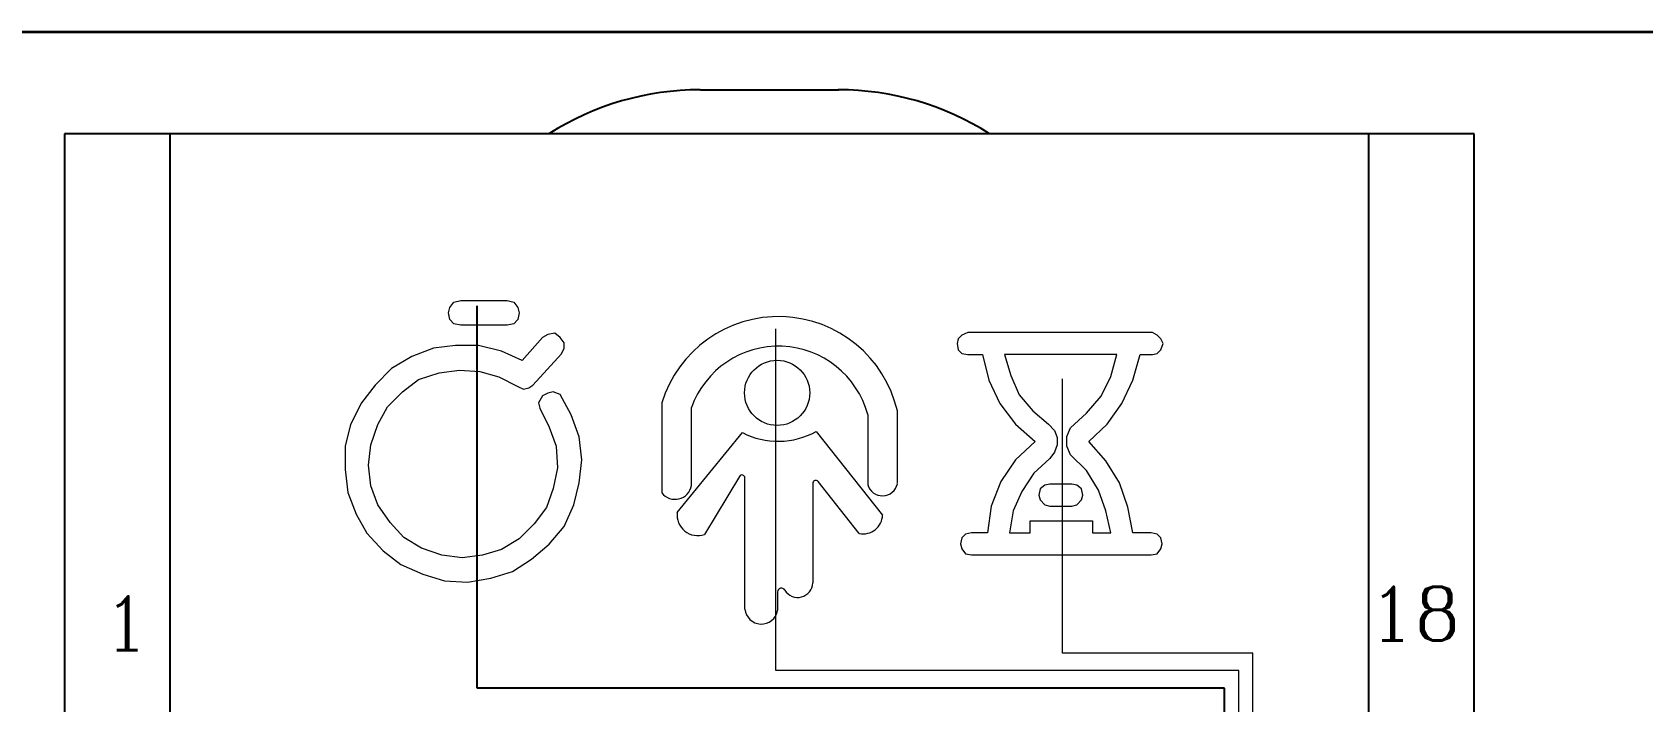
# Paper-space layout 'SW_Model_1' of a CAD drawing. Header units: millimetres. Extents: x 625 to 800, y 257 to 308.
# Drawn here: x 747.93 to 766.21, y 300.65 to 308.25 of the extents above; entities that cross this region are included whole.
import ezdxf

# ---------------------------------------------------------------- set-up
doc = ezdxf.new("R2010")
doc.units = ezdxf.units.MM
doc.linetypes.add('HIDDEN', pattern=[1.905, 1.27, -0.635])
doc.layers.add('粗实线层', color=7, linetype='Continuous', lineweight=25)
doc.styles.add('SLDTEXTSTYLE28', font='ROMANC')

psp = doc.layouts.new('SW_Model_1')

# ---------------------------------------------------------------- linework, layer by layer
at = {"lineweight": 35}
psp.add_line((775.132, 308.248), (705.533, 308.248), dxfattribs=at)
at = {"color": 179, "linetype": 'Continuous', "lineweight": 25}
for p, q in [((755.513, 307.593), (757.079, 307.593)), ((749.496, 279.093), (749.496, 307.093))]:
    psp.add_line(p, q, dxfattribs=at)
at = {"color": 7, "linetype": 'Continuous', "lineweight": 25}
for p, q in [((749.496, 307.093), (748.296, 307.093)), ((748.296, 307.093), (748.296, 279.093)), ((763.096, 307.093), (749.496, 307.093)), ((764.296, 307.093), (763.096, 307.093)), ((763.096, 307.093), (763.096, 279.093)), ((764.296, 279.093), (764.296, 307.093))]:
    psp.add_line(p, q, dxfattribs=at)
at = {"color": 7, "linetype": 'Continuous', "lineweight": 18}
for p, q in [((752.656, 305.063), (752.671, 305.125)), ((752.671, 305.125), (752.717, 305.186)), ((752.717, 305.186), (752.795, 305.202)), ((752.795, 305.202), (753.319, 305.202)), ((753.319, 305.202), (753.397, 305.186)), ((753.397, 305.186), (753.443, 305.125)), ((753.443, 305.125), (753.458, 305.063)), ((752.671, 304.986), (752.656, 305.063)), ((752.717, 304.939), (752.671, 304.986)), ((752.795, 304.924), (752.717, 304.939)), ((753.319, 304.924), (752.795, 304.924)), ((753.397, 304.939), (753.319, 304.924)), ((753.443, 304.986), (753.397, 304.939)), ((753.458, 305.063), (753.443, 304.986)), ((753.721, 304.785), (753.489, 304.522)), ((753.783, 304.816), (753.721, 304.785)), ((753.86, 304.831), (753.783, 304.816)), ((753.922, 304.785), (753.86, 304.831)), ((753.968, 304.723), (753.922, 304.785)), ((753.968, 304.661), (753.968, 304.723)), ((758.439, 304.769), (758.426, 304.714)), ((758.426, 304.714), (758.439, 304.645)), ((758.481, 304.811), (758.439, 304.769)), ((758.55, 304.839), (758.481, 304.811)), ((760.643, 304.839), (758.55, 304.839)), ((760.698, 304.811), (760.643, 304.839)), ((760.74, 304.769), (760.698, 304.811)), ((760.767, 304.714), (760.74, 304.769)), ((760.74, 304.645), (760.767, 304.714)), ((752.239, 304.569), (752.007, 304.43)), ((752.486, 304.661), (752.239, 304.569)), ((752.733, 304.692), (752.486, 304.661)), ((752.995, 304.692), (752.733, 304.692)), ((753.258, 304.63), (752.995, 304.692)), ((753.489, 304.522), (753.258, 304.63)), ((753.613, 304.244), (753.937, 304.6)), ((753.937, 304.6), (753.968, 304.661)), ((758.439, 304.645), (758.481, 304.603)), ((758.481, 304.603), (758.55, 304.589)), ((758.55, 304.589), (758.717, 304.589)), ((758.717, 304.589), (758.786, 304.298)), ((760.241, 304.589), (758.966, 304.589)), ((758.966, 304.589), (759.035, 304.354)), ((760.172, 304.34), (760.241, 304.589)), ((760.421, 304.298), (760.504, 304.589)), ((760.504, 304.589), (760.643, 304.589)), ((760.643, 304.589), (760.698, 304.603)), ((760.698, 304.603), (760.74, 304.645)), ((752.007, 304.43), (751.822, 304.244)), ((752.316, 304.306), (752.547, 304.383)), ((752.547, 304.383), (752.779, 304.414)), ((752.779, 304.414), (753.011, 304.399)), ((753.011, 304.399), (753.227, 304.337)), ((759.035, 304.354), (759.132, 304.132)), ((751.822, 304.244), (751.667, 304.044)), ((751.961, 303.997), (752.131, 304.167)), ((752.131, 304.167), (752.316, 304.306)), ((753.227, 304.337), (753.443, 304.229)), ((753.443, 304.229), (753.505, 304.198)), ((753.505, 304.198), (753.567, 304.214)), ((753.567, 304.214), (753.613, 304.244)), ((753.844, 304.167), (753.783, 304.152)), ((753.922, 304.136), (753.844, 304.167)), ((758.786, 304.298), (758.911, 304.035)), ((760.061, 304.118), (760.172, 304.34)), ((760.296, 304.035), (760.421, 304.298)), ((751.667, 304.044), (751.544, 303.797)), ((751.853, 303.797), (751.961, 303.997)), ((753.721, 304.121), (753.675, 304.044)), ((753.675, 304.044), (753.69, 303.982)), ((753.69, 303.982), (753.798, 303.766)), ((753.783, 304.152), (753.721, 304.121)), ((754.045, 303.905), (753.922, 304.136)), ((755.076, 304.043), (755.076, 303.02)), ((755.412, 303.103), (755.412, 303.989)), ((758.911, 304.035), (759.091, 303.799)), ((759.132, 304.132), (759.285, 303.952)), ((759.894, 303.924), (760.061, 304.118)), ((760.13, 303.799), (760.296, 304.035)), ((751.544, 303.797), (751.482, 303.55)), ((751.775, 303.565), (751.853, 303.797)), ((754.138, 303.658), (754.045, 303.905)), ((757.413, 303.909), (757.413, 303.117)), ((757.749, 303.125), (757.749, 303.95)), ((759.091, 303.799), (759.312, 303.605)), ((759.285, 303.952), (759.465, 303.799)), ((759.465, 303.799), (759.534, 303.73)), ((759.714, 303.758), (759.894, 303.924)), ((759.922, 303.605), (760.13, 303.799)), ((753.798, 303.766), (753.875, 303.55)), ((754.169, 303.395), (754.138, 303.658)), ((755.25, 302.798), (755.99, 303.704)), ((756.829, 303.718), (757.581, 302.769)), ((759.534, 303.73), (759.562, 303.647)), ((759.562, 303.647), (759.562, 303.564)), ((759.673, 303.661), (759.714, 303.758)), ((759.673, 303.55), (759.673, 303.661)), ((751.482, 303.55), (751.482, 303.287)), ((751.745, 303.334), (751.775, 303.565)), ((753.875, 303.55), (753.891, 303.303)), ((759.312, 303.605), (759.091, 303.397)), ((759.534, 303.481), (759.479, 303.411)), ((759.562, 303.564), (759.534, 303.481)), ((759.714, 303.453), (759.673, 303.55)), ((759.894, 303.273), (759.714, 303.453)), ((760.116, 303.383), (759.922, 303.605)), ((751.482, 303.287), (751.513, 303.025)), ((751.775, 303.102), (751.745, 303.334)), ((753.891, 303.303), (753.844, 303.071)), ((754.138, 303.133), (754.169, 303.395)), ((759.091, 303.397), (758.924, 303.148)), ((759.479, 303.411), (759.299, 303.245)), ((760.033, 303.051), (759.894, 303.273)), ((760.269, 303.134), (760.116, 303.383)), ((751.853, 302.886), (751.775, 303.102)), ((753.844, 303.071), (753.767, 302.855)), ((754.076, 302.886), (754.138, 303.133)), ((755.957, 303.207), (755.56, 302.548)), ((756.019, 301.702), (756.019, 303.19)), ((756.79, 303.129), (756.79, 301.998)), ((757.317, 302.561), (756.85, 303.15)), ((758.924, 303.148), (758.814, 302.871)), ((759.299, 303.245), (759.16, 303.037)), ((759.368, 303.065), (759.354, 302.995)), ((759.423, 303.106), (759.368, 303.065)), ((759.479, 303.12), (759.423, 303.106)), ((759.728, 303.12), (759.479, 303.12)), ((759.784, 303.106), (759.728, 303.12)), ((759.839, 303.065), (759.784, 303.106)), ((759.853, 302.995), (759.839, 303.065)), ((760.366, 302.857), (760.269, 303.134)), ((751.513, 303.025), (751.606, 302.778)), ((751.992, 302.685), (751.853, 302.886)), ((753.968, 302.639), (754.076, 302.886)), ((759.16, 303.037), (759.063, 302.815)), ((759.354, 302.995), (759.368, 302.94)), ((759.368, 302.94), (759.423, 302.885)), ((759.423, 302.885), (759.479, 302.871)), ((759.728, 302.871), (759.784, 302.885)), ((759.784, 302.885), (759.839, 302.94)), ((759.839, 302.94), (759.853, 302.995)), ((760.116, 302.815), (760.033, 303.051)), ((751.606, 302.778), (751.729, 302.562)), ((753.767, 302.855), (753.628, 302.67)), ((758.814, 302.871), (758.772, 302.566)), ((759.063, 302.815), (759.021, 302.566)), ((759.257, 302.566), (759.257, 302.704)), ((759.257, 302.704), (759.964, 302.704)), ((759.479, 302.871), (759.728, 302.871)), ((759.964, 302.704), (759.964, 302.566)), ((760.172, 302.566), (760.116, 302.815)), ((760.421, 302.566), (760.366, 302.857)), ((751.729, 302.562), (751.914, 302.361)), ((752.146, 302.515), (751.992, 302.685)), ((753.628, 302.67), (753.458, 302.5)), ((753.798, 302.438), (753.968, 302.639)), ((758.523, 302.552), (758.481, 302.51)), ((758.592, 302.566), (758.523, 302.552)), ((758.772, 302.566), (758.592, 302.566)), ((759.021, 302.566), (759.257, 302.566)), ((759.964, 302.566), (760.172, 302.566)), ((760.629, 302.566), (760.421, 302.566)), ((760.698, 302.552), (760.629, 302.566)), ((760.74, 302.51), (760.698, 302.552)), ((751.914, 302.361), (752.115, 302.206)), ((752.347, 302.392), (752.146, 302.515)), ((752.578, 302.314), (752.347, 302.392)), ((753.258, 302.376), (753.042, 302.314)), ((753.458, 302.5), (753.258, 302.376)), ((753.597, 302.268), (753.798, 302.438)), ((758.481, 302.51), (758.467, 302.441)), ((758.467, 302.441), (758.481, 302.386)), ((758.481, 302.386), (758.523, 302.33)), ((760.698, 302.33), (760.74, 302.386)), ((760.754, 302.441), (760.74, 302.51)), ((760.74, 302.386), (760.754, 302.441)), ((752.115, 302.206), (752.362, 302.098)), ((752.81, 302.284), (752.578, 302.314)), ((753.042, 302.314), (752.81, 302.284)), ((753.381, 302.129), (753.597, 302.268)), ((758.523, 302.33), (758.592, 302.316)), ((758.592, 302.316), (760.629, 302.316)), ((760.629, 302.316), (760.698, 302.33)), ((752.362, 302.098), (752.609, 302.021)), ((752.609, 302.021), (752.872, 302.006)), ((752.872, 302.006), (753.134, 302.052)), ((753.134, 302.052), (753.381, 302.129)), ((756.389, 301.896), (756.389, 301.685))]:
    psp.add_line(p, q, dxfattribs=at)
for p, q in [((752.981, 300.803), (752.981, 305.142)), ((761.463, 300.803), (752.981, 300.803)), ((761.463, 294.635), (761.463, 300.803))]:
    psp.add_line(p, q)
at = {"color": 7, "linetype": 'HIDDEN', "lineweight": 18}
psp.add_line((749.496, 304.718), (749.496, 281.468), dxfattribs=at)
at = {"color": 204, "linetype": 'Continuous', "lineweight": 18}
for p, q in [((756.369, 301.003), (756.369, 304.881)), ((761.623, 301.003), (756.369, 301.003)), ((761.623, 294.25), (761.623, 301.003))]:
    psp.add_line(p, q, dxfattribs=at)
at = {"color": 30, "linetype": 'Continuous', "lineweight": 18}
for p, q in [((759.623, 301.203), (759.623, 304.315)), ((761.783, 301.203), (759.623, 301.203)), ((761.783, 294.274), (761.783, 301.203))]:
    psp.add_line(p, q, dxfattribs=at)
at = {"color": 7, "linetype": 'Continuous', "lineweight": 18}
psp.add_circle((756.384, 304.155), 0.37, dxfattribs=at)
at = {"color": 179, "linetype": 'Continuous', "lineweight": 25}
for centre, start, end in [((755.506, 304.417), 89.8882, 122.5841), ((757.085, 304.417), 57.4159, 90.1118)]:
    psp.add_arc(centre, 3.177, start, end, dxfattribs=at)
at = {"color": 7, "linetype": 'Continuous', "lineweight": 18}
for centre, radius, start, end in [((756.4, 303.636), 1.385, 13.1078, 162.9233), ((756.4, 303.636), 1.049, 15.0713, 160.3555), ((756.397, 304.502), 0.896, 242.9954, 298.8352), ((755.225, 303.137), 0.19, 218.0908, 349.639), ((755.985, 303.19), 0.0336, 360, 148.9771), ((756.823, 303.129), 0.0336, 38.415, 180), ((757.58, 303.16), 0.173, 194.4804, 348.1692), ((755.485, 302.772), 0.237, 173.6652, 288.4372), ((757.364, 302.772), 0.216, 257.5022, 359.3279), ((756.618, 302.006), 0.172, 211.7384, 357.4419), ((756.432, 301.896), 0.0436, 25.9925, 179.5573), ((756.205, 301.719), 0.187, 185.2856, 349.5359)]:
    psp.add_arc(centre, radius, start, end, dxfattribs=at)

# ---------------------------------------------------------------- texts
at = {"layer": '粗实线层', "char_height": 0.608, "attachment_point": 1, "style": 'SLDTEXTSTYLE28'}
for s, insert in [('1', (748.734, 301.845)), ('18', (763.096, 301.955))]:
    psp.add_mtext(s, dxfattribs=dict(at, insert=insert))

doc.saveas('drawing.dxf')
